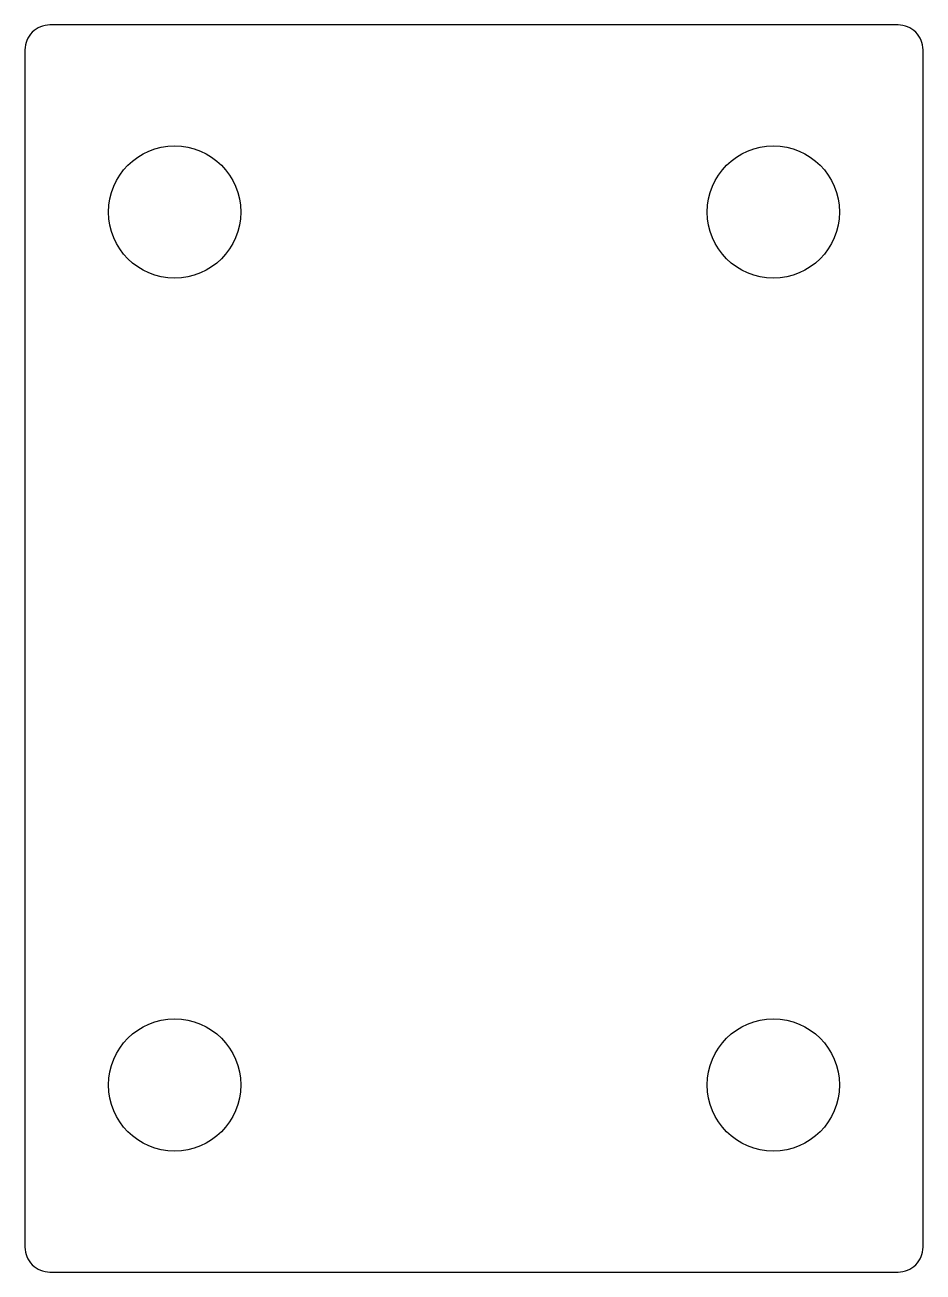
# Model space of a CAD drawing. Header units: millimetres. Extents: x -18 to 18, y -25 to 25.
import ezdxf

# ---------------------------------------------------------------- set-up
doc = ezdxf.new("R2010")
doc.units = ezdxf.units.MM

msp = doc.modelspace()

# ---------------------------------------------------------------- linework, layer by layer
msp.add_lwpolyline([(-17, -25), (17, -25, 0.414214), (18, -24), (18, 24, 0.414214), (17, 25), (-17, 25, 0.414214), (-18, 24), (-18, -24, 0.414214)], format="xyb", close=True)
for centre in [(-12, 17.5), (12, 17.5), (-12, -17.5), (12, -17.5)]:
    msp.add_circle(centre, 2.65)

doc.saveas('drawing.dxf')
